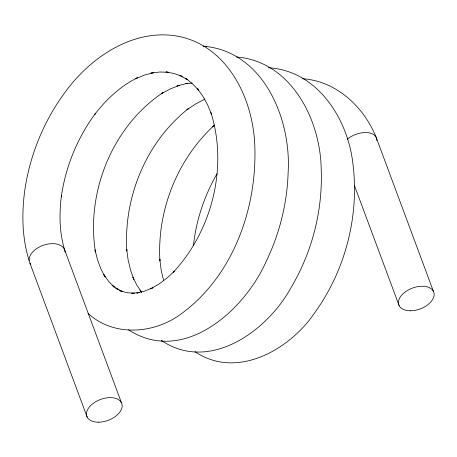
<?xml version="1.0" encoding="UTF-8"?>
<svg xmlns="http://www.w3.org/2000/svg" width="457" height="457" viewBox="0 0 457 457"><rect width="100%" height="100%" fill="white"/><g stroke="black" fill="none" stroke-linecap="round" stroke-linejoin="round"><path stroke-width="0.69" d="M193.431 245.615C196.11 220.28 204.439 195.665 217.121 173.603M214.693 125.092L212.522 126.835L213.767 125.784C177.019 159.761 156.928 211.003 159.927 260.878L159.79 259.119L161.161 269.961L163.48 280.101M204.902 99.106L195.807 103.848L186.896 109.794L188.261 108.743C146.023 142.036 123.327 197.727 126.88 251.03L126.669 249.351L128.154 260.096L130.565 270.133L133.861 279.341L132.85 277.142L136.917 285.254L141.402 291.772M187.838 83.231L185.93 83.717L192.077 83.077M187.821 83.237L176.939 85.967L179.355 85.356L170.221 88.949L161.178 93.799L162.932 92.645C112.291 126.429 85.865 192.374 95.45 252.007L95.039 249.91L97.535 259.822L100.911 268.887L105.133 276.982L103.79 274.577L108.709 281.489L114.324 287.282L112.205 285.174L118.369 289.704L115.787 288.218L122.459 291.469L119.677 290.681L126.806 292.651L134.284 293.314L131.61 293.211L139.391 292.554L136.832 293.063L144.858 291.04L152.941 287.704L150.673 288.807L158.836 284.128L166.834 278.21L174.568 271.11L173.106 272.509C211.928 230.814 228.146 167.411 210.968 112.702L211.62 114.581L207.632 104.87L202.782 96.079L197.138 88.298L198.624 90.195L192.34 83.602L185.405 78.181L187.37 79.627L179.909 75.485L182.212 76.405L174.277 73.531L165.954 71.955L168.536 72.275L159.87 72.012L150.999 73.091L153.523 72.692L144.441 75.114L135.358 78.821L137.414 77.764C120.397 86.15 106.27 99.398 94.793 114.347L95.456 113.473C77.342 137.843 65.597 166.794 61.272 196.83L61.421 195.722C59.136 213.733 59.336 232.356 64.631 249.848L121.448 402.737M203.228 46.186C263.426 51.024 291.172 118.643 288.173 171.712L288.127 172.597C287.185 203.479 279.49 234.047 265.997 261.821L265.614 262.644C243.792 311.126 183.034 365.326 128.548 329.811M203.816 46.208L206.593 46.346M236.606 57.011C291.069 61.352 320.437 119.614 321.185 168.884L321.225 169.958C322.733 210.888 312.068 252.121 291.2 287.344L290.629 288.344C267.077 331.074 209.437 372.832 161.635 340.636M268.282 67.773C318.158 70.481 349.034 120.608 353.164 166.171L353.37 167.582C358.751 218.08 344.869 270.401 315.439 311.76L314.513 313.051C289.681 349.708 236.789 380.024 195.053 351.707M302.477 78.735C336.129 80.82 363.841 106.858 376.065 137.106M161.47 340.499L162.532 341.345M88.058 313.325C112.999 336.649 152.764 334.084 179.464 315.102C232.979 277.233 257.594 208.055 254.743 144.212C252.715 99.98 229.677 50.224 183.874 37.577C137.825 25.581 92.257 55.274 65.917 91.16L65.254 92.034C43.809 120.882 29.865 155.14 24.741 190.706L24.598 191.814C21.616 214.699 22.187 238.343 29.094 260.507M141.784 292.126L139.951 290.178L141.779 292.314M376.231 137.534L433.442 291.366M354.386 185.428L399.132 305.664M29.945 263.243L87.156 417.075M30.836 264.5A18.611 11.454 -19.2 0 1 42.947 245.398A18.611 11.454 -19.2 0 1 65.065 252.075M347.194 139.248A18.611 10.791 -21.6 0 1 366.485 132.559A18.611 10.791 -21.6 0 1 376.831 140.516M410.283 310.794A18.611 11.122 -20.4 0 0 433.864 292.429A18.611 11.122 -20.4 0 0 404.719 292.326A18.611 11.122 -20.4 0 0 410.283 310.794M98.306 422.182A18.611 11.122 -20.4 0 0 121.876 403.811A18.611 11.122 -20.4 0 0 92.72 403.725A18.611 11.122 -20.4 0 0 98.306 422.182"/></g></svg>
